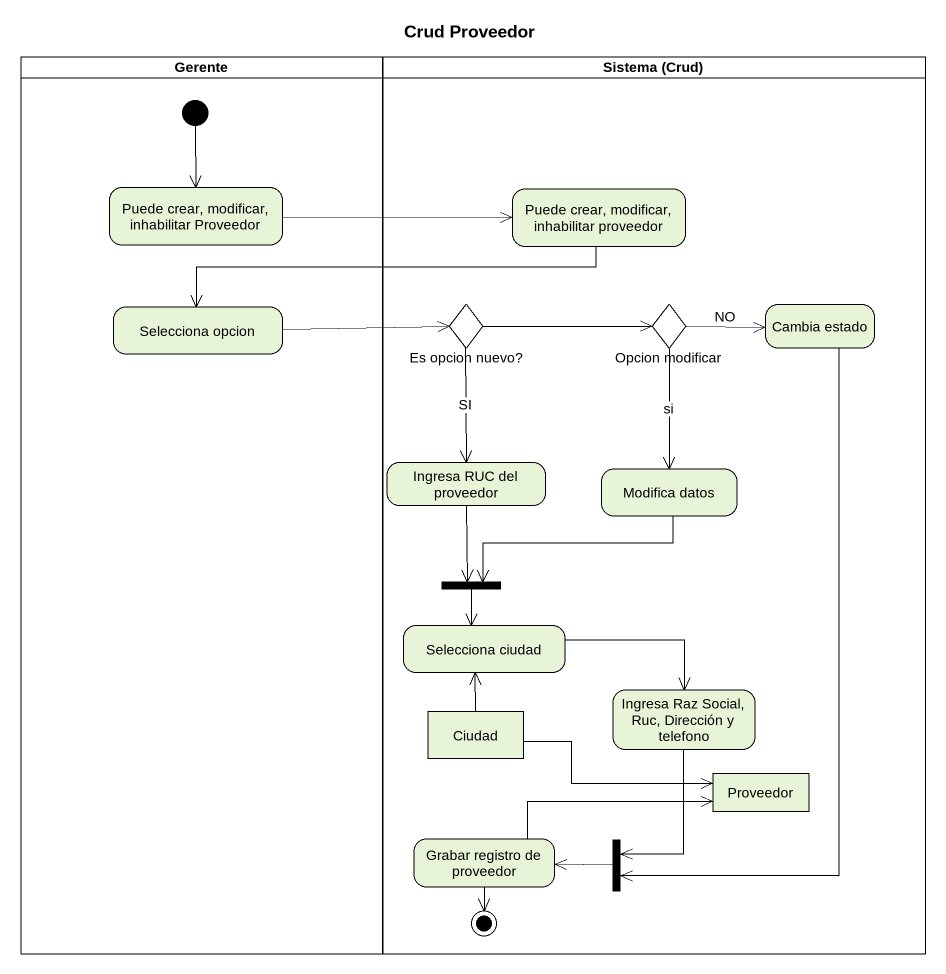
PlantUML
@startuml
title Crud Proveedor
hide empty description
state Gerente <<partition>> {
  state "Puede crear, modificar, inhabilitar Proveedor" as Puede_crear_modificar
  state "Selecciona opcion" as Selecciona_opcion
  [*] --> Puede_crear_modificar
}
state "Sistema (Crud)" as Sistema_Crud <<partition>> {
  state "Puede crear, modificar, inhabilitar proveedor" as Puede_crear_modificar_2
  state "Es opcion nuevo?" as Es_opcion_nuevo <<choice>>
  state "Opcion modificar" as Opcion_modificar <<choice>>
  state "Cambia estado" as Cambia_estado
  state "Ingresa RUC del proveedor" as Ingresa_RUC_del_proveedor
  state "Modifica datos" as Modifica_datos
  state fork1 <<join>>
  state "Selecciona ciudad" as Selecciona_ciudad
  state "Ingresa Raz Social, Ruc, Dirección y telefono" as Ingresa_Raz_Social_Ruc
  state Ciudad <<object>>
  state Proveedor <<object>>
  state "Grabar registro de proveedor" as Grabar_registro_de_proveedor
  state fork2 <<join>>
  Grabar_registro_de_proveedor --> [*]
}
Puede_crear_modificar -right-> Puede_crear_modificar_2
Puede_crear_modificar_2 -left-> Selecciona_opcion
Selecciona_opcion -right-> Es_opcion_nuevo
Es_opcion_nuevo -right-> Opcion_modificar
Es_opcion_nuevo --> Ingresa_RUC_del_proveedor : SI
Opcion_modificar -right-> Cambia_estado : NO
Opcion_modificar --> Modifica_datos : si
Cambia_estado --> fork2
Ingresa_RUC_del_proveedor --> fork1
Modifica_datos -left-> fork1
fork1 --> Selecciona_ciudad
Selecciona_ciudad -right-> Ingresa_Raz_Social_Ruc
Ingresa_Raz_Social_Ruc --> fork2
Ciudad -up-> Selecciona_ciudad
Ciudad -right-> Proveedor
Grabar_registro_de_proveedor -right-> Proveedor
fork2 -left-> Grabar_registro_de_proveedor
@enduml
